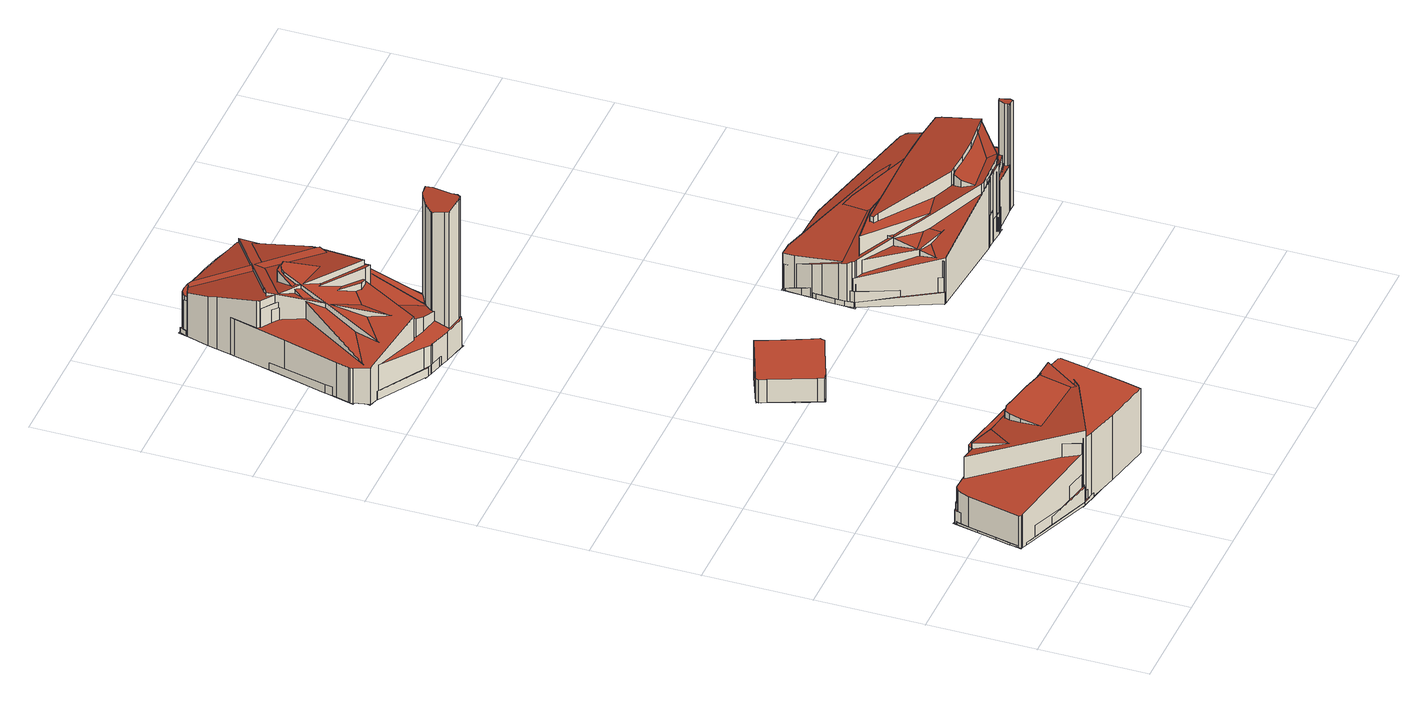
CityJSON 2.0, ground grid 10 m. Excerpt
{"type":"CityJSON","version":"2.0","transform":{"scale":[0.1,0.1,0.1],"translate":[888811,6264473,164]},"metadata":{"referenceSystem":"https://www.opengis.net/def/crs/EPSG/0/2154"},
"CityObjects":{
"building1":{"type":"Building","attributes":{"class":"Building"},"children":["building1-1"]},
"building1-1":{"type":"BuildingPart","parents":["building1"],"geometry":[{"type":"MultiSurface","lod":"2.2","boundaries":[[[0,1,2,3,4,5,6,7,8,9,10,11,12,13,14,15,16,17,18,19,20,21]],[[22,23,1,0]],[[23,24,2,1]],[[24,25,3,2]],[[25,26,4,3]],[[26,27,5,4]],[[27,28,6,5]],[[28,29,7,6]],[[29,30,8,7]],[[30,31,9,8]],[[31,32,10,9]],[[32,33,11,10]],[[33,34,12,11]],[[34,35,13,12]],[[35,36,14,13]],[[36,37,15,14]],[[37,38,16,15]],[[38,39,17,16]],[[39,40,18,17]],[[40,41,19,18]],[[41,42,20,19]],[[42,43,21,20]],[[43,22,0,21]],[[44,45,46,47,48,49,50,51,52,53,54,55]],[[56,57,45,44]],[[57,58,46,45]],[[58,59,47,46]],[[59,60,48,47]],[[60,61,49,48]],[[61,62,50,49]],[[62,63,51,50]],[[63,64,52,51]],[[64,65,53,52]],[[65,66,54,53]],[[66,67,55,54]],[[67,56,44,55]],[[68,69,70,71,72,73,74,75,76,77,78,79]],[[80,81,69,68]],[[81,82,70,69]],[[82,83,71,70]],[[83,84,72,71]],[[84,85,73,72]],[[85,86,74,73]],[[86,87,75,74]],[[87,88,76,75]],[[88,89,77,76]],[[89,90,78,77]],[[90,91,79,78]],[[91,80,68,79]],[[92,93,94,95,96,97,98,99,100,101,102,103,104,105,106]],[[56,58,93,92]],[[58,107,94,93]],[[107,108,95,94]],[[108,109,96,95]],[[109,110,97,96]],[[110,111,98,97]],[[111,112,99,98]],[[112,113,100,99]],[[113,114,101,100]],[[114,115,102,101]],[[115,116,103,102]],[[116,117,104,103]],[[117,118,105,104]],[[118,119,106,105]],[[119,56,92,106]],[[120,121,122,123,124,125,126,127]],[[128,81,121,120]],[[81,129,122,121]],[[129,130,123,122]],[[130,131,124,123]],[[131,132,125,124]],[[132,133,126,125]],[[133,134,127,126]],[[134,128,120,127]],[[135,136,137,138,139,140,141]],[[142,143,136,135]],[[143,144,137,136]],[[144,145,138,137]],[[145,146,139,138]],[[146,147,140,139]],[[147,148,141,140]],[[148,142,135,141]],[[149,150,151,152,153]],[[154,155,150,149]],[[155,156,151,150]],[[156,157,152,151]],[[157,158,153,152]],[[158,154,149,153]],[[159,160,161,162,163,164,165,166]],[[167,168,160,159]],[[168,169,161,160]],[[169,170,162,161]],[[170,171,163,162]],[[171,172,164,163]],[[172,173,165,164]],[[173,174,166,165]],[[174,167,159,166]],[[175,176,177,178,179,180,181]],[[182,155,176,175]],[[155,183,177,176]],[[183,184,178,177]],[[184,64,179,178]],[[64,185,180,179]],[[185,186,181,180]],[[186,182,175,181]],[[187,188,189,190,191,192,193]],[[182,107,188,187]],[[107,194,189,188]],[[194,195,190,189]],[[195,196,191,190]],[[196,197,192,191]],[[197,198,193,192]],[[198,182,187,193]],[[199,200,201,202,203,204]],[[205,59,200,199]],[[59,206,201,200]],[[206,207,202,201]],[[207,208,203,202]],[[208,209,204,203]],[[209,205,199,204]],[[210,211,85,212,213,214,215,216]]],"semantics":{"surfaces":[{"type":"RoofSurface","rf_azimuth":322.42,"rf_slope":0.189},{"type":"WallSurface","on_footprint_edge":true},{"type":"RoofSurface","rf_azimuth":167.67,"rf_slope":13.87},{"type":"RoofSurface","rf_azimuth":80.79,"rf_slope":0.983},{"type":"RoofSurface","rf_azimuth":150.94,"rf_slope":0.987},{"type":"RoofSurface","rf_azimuth":267.87,"rf_slope":4.82},{"type":"RoofSurface","rf_azimuth":83.34,"rf_slope":10.97},{"type":"RoofSurface","rf_azimuth":16.29,"rf_slope":11.26},{"type":"RoofSurface","rf_azimuth":260.91,"rf_slope":3.86},{"type":"RoofSurface","rf_azimuth":197.78,"rf_slope":14.59},{"type":"RoofSurface","rf_azimuth":199.94,"rf_slope":15.17},{"type":"RoofSurface","rf_azimuth":151.42,"rf_slope":13.22},{"type":"GroundSurface"}],"values":[0,1,1,1,1,1,1,1,1,1,1,1,1,1,1,1,1,1,1,1,1,1,1,2,1,1,1,1,1,1,1,1,1,1,1,1,3,1,1,1,1,1,1,1,1,1,1,1,1,4,1,1,1,1,1,1,1,1,1,1,1,1,1,1,1,5,1,1,1,1,1,1,1,1,6,1,1,1,1,1,1,1,7,1,1,1,1,1,8,1,1,1,1,1,1,1,1,9,1,1,1,1,1,1,1,10,1,1,1,1,1,1,1,11,1,1,1,1,1,1,12]}}]},
"building2":{"type":"Building","attributes":{"class":"Building"},"children":["building2-1"]},
"building2-1":{"type":"BuildingPart","parents":["building2"],"geometry":[{"type":"MultiSurface","lod":"2.2","boundaries":[[[217,218,219,220,221,222,223,224,225,226,227,228,229,230]],[[231,232,218,217]],[[232,233,219,218]],[[233,234,220,219]],[[234,235,221,220]],[[235,236,222,221]],[[236,237,223,222]],[[237,238,224,223]],[[238,239,225,224]],[[239,240,226,225]],[[240,241,227,226]],[[241,242,228,227]],[[242,243,229,228]],[[243,244,230,229]],[[244,231,217,230]],[[244,245,246,247,248,249,250,251,252,253,254,255]],[[256,247,246]],[[256,257,248,247]],[[257,258,249,248]],[[258,250,249]],[[259,251,250]],[[259,260,252,251]],[[260,261,253,252]],[[261,262,254,253]],[[262,263,255,254]],[[263,244,255]],[[264,241,265,266]]],"semantics":{"surfaces":[{"type":"RoofSurface","rf_azimuth":203.15,"rf_slope":11.55},{"type":"WallSurface","on_footprint_edge":true},{"type":"RoofSurface","rf_azimuth":205.79,"rf_slope":15.56},{"type":"GroundSurface"}],"values":[0,1,1,1,1,1,1,1,1,1,1,1,1,1,1,2,1,1,1,1,1,1,1,1,1,1,3]}}]},
"building3":{"type":"Building","attributes":{"class":"Building"},"children":["building3-1"]},
"building3-1":{"type":"BuildingPart","parents":["building3"],"geometry":[{"type":"MultiSurface","lod":"2.2","boundaries":[[[267,268,269,270,271,272,273,274,275,276,277,278,279,280,281,282,283,284]],[[285,286,268,267]],[[286,287,269,268]],[[287,288,270,269]],[[288,289,271,270]],[[289,290,272,271]],[[290,291,273,272]],[[291,292,274,273]],[[292,293,275,274]],[[293,294,276,275]],[[294,295,277,276]],[[295,296,278,277]],[[296,297,279,278]],[[297,298,280,279]],[[298,299,281,280]],[[299,300,282,281]],[[300,301,283,282]],[[301,302,284,283]],[[302,285,267,284]],[[303,304,305,306,307,308,309,310,311,312,313,314,315,316,317]],[[318,319,304,303]],[[319,320,305,304]],[[320,321,306,305]],[[321,322,307,306]],[[322,323,308,307]],[[323,324,309,308]],[[324,325,310,309]],[[325,326,311,310]],[[326,327,312,311]],[[327,328,313,312]],[[328,329,314,313]],[[329,330,315,314]],[[330,331,316,315]],[[331,332,317,316]],[[332,318,303,317]],[[333,334,335,336,337,338,339,340,341,342,343,344,345,346,347,348]],[[349,350,334,333]],[[350,351,335,334]],[[351,352,336,335]],[[352,353,337,336]],[[353,354,338,337]],[[354,355,339,338]],[[355,356,340,339]],[[356,357,341,340]],[[357,358,342,341]],[[358,359,343,342]],[[359,360,344,343]],[[360,361,345,344]],[[361,362,346,345]],[[362,363,347,346]],[[363,364,348,347]],[[364,349,333,348]],[[365,366,367,368,369,370,371,372,373,374,375,376]],[[377,378,366,365]],[[378,379,367,366]],[[379,380,368,367]],[[380,381,369,368]],[[381,382,370,369]],[[382,383,371,370]],[[383,384,372,371]],[[384,385,373,372]],[[385,386,374,373]],[[386,387,375,374]],[[387,388,376,375]],[[388,377,365,376]],[[389,390,391,392,393,394,395,396,397,398,399,400,401,402]],[[286,403,390,389]],[[403,404,391,390]],[[404,405,392,391]],[[405,406,393,392]],[[406,407,394,393]],[[407,384,395,394]],[[384,408,396,395]],[[408,409,397,396]],[[409,410,398,397]],[[410,411,399,398]],[[411,412,400,399]],[[412,413,401,400]],[[413,414,402,401]],[[414,286,389,402]],[[415,416,417,418,419,420,421,422,423,424,425,426,427]],[[428,429,416,415]],[[429,430,417,416]],[[430,431,418,417]],[[431,432,419,418]],[[432,433,420,419]],[[433,434,421,420]],[[434,435,422,421]],[[435,436,423,422]],[[436,437,424,423]],[[437,438,425,424]],[[438,439,426,425]],[[439,440,427,426]],[[440,428,415,427]],[[441,442,443,444,445,446,447,448,449,450,451,452,453,454]],[[455,456,442,441]],[[456,457,443,442]],[[457,458,444,443]],[[458,329,445,444]],[[329,459,446,445]],[[459,460,447,446]],[[460,461,448,447]],[[461,462,449,448]],[[462,463,450,449]],[[463,464,451,450]],[[464,349,452,451]],[[349,465,453,452]],[[465,466,454,453]],[[466,455,441,454]],[[467,468,469,470,471,472,473,474,475,476]],[[349,477,468,467]],[[477,478,469,468]],[[478,479,470,469]],[[479,480,471,470]],[[480,481,472,471]],[[481,482,473,472]],[[482,483,474,473]],[[483,361,475,474]],[[361,484,476,475]],[[484,349,467,476]],[[485,486,487,488,489,490,491,492,493]],[[494,495,486,485]],[[495,496,487,486]],[[496,497,488,487]],[[497,498,489,488]],[[498,499,490,489]],[[499,500,491,490]],[[500,501,492,491]],[[501,502,493,492]],[[502,494,485,493]],[[503,504,505,506,507,508,509,510,511,512,513]],[[514,515,504,503]],[[515,516,505,504]],[[516,517,506,505]],[[517,518,507,506]],[[518,519,508,507]],[[519,520,509,508]],[[520,521,510,509]],[[521,522,511,510]],[[522,523,512,511]],[[523,350,513,512]],[[350,514,503,513]],[[524,525,433,526,328,527,528,529,530,531,532,533,534,495]]],"semantics":{"surfaces":[{"type":"RoofSurface","rf_azimuth":169.72,"rf_slope":19.15},{"type":"WallSurface","on_footprint_edge":true},{"type":"RoofSurface","rf_azimuth":347.46,"rf_slope":17.57},{"type":"RoofSurface","rf_azimuth":75.08,"rf_slope":16.64},{"type":"RoofSurface","rf_azimuth":255.39,"rf_slope":20.46},{"type":"RoofSurface","rf_azimuth":44,"rf_slope":1.51},{"type":"RoofSurface","rf_azimuth":132.72,"rf_slope":19.64},{"type":"RoofSurface","rf_azimuth":152.98,"rf_slope":2.33},{"type":"RoofSurface","rf_azimuth":75.15,"rf_slope":14.61},{"type":"RoofSurface","rf_azimuth":267.03,"rf_slope":18.39},{"type":"RoofSurface","rf_azimuth":83.06,"rf_slope":16.95},{"type":"GroundSurface"}],"values":[0,1,1,1,1,1,1,1,1,1,1,1,1,1,1,1,1,1,1,2,1,1,1,1,1,1,1,1,1,1,1,1,1,1,1,3,1,1,1,1,1,1,1,1,1,1,1,1,1,1,1,1,4,1,1,1,1,1,1,1,1,1,1,1,1,5,1,1,1,1,1,1,1,1,1,1,1,1,1,1,6,1,1,1,1,1,1,1,1,1,1,1,1,1,7,1,1,1,1,1,1,1,1,1,1,1,1,1,1,8,1,1,1,1,1,1,1,1,1,1,9,1,1,1,1,1,1,1,1,1,10,1,1,1,1,1,1,1,1,1,1,1,11]}}]},
"building4":{"type":"Building","attributes":{"class":"Building"},"children":["building4-1"]},
"building4-1":{"type":"BuildingPart","parents":["building4"],"geometry":[{"type":"MultiSurface","lod":"2.2","boundaries":[[[535,536,537,538,539,540,541,542,543,544,545,546,547,548,549,550,551,552,553,554,555,556,557]],[[558,559,536,535]],[[559,560,537,536]],[[560,561,538,537]],[[561,562,539,538]],[[562,563,540,539]],[[563,564,541,540]],[[564,565,542,541]],[[565,566,543,542]],[[566,567,544,543]],[[567,568,545,544]],[[568,569,546,545]],[[569,570,547,546]],[[570,571,548,547]],[[571,572,549,548]],[[572,573,550,549]],[[573,574,551,550]],[[574,575,552,551]],[[575,576,553,552]],[[576,577,554,553]],[[577,578,555,554]],[[578,579,556,555]],[[579,580,557,556]],[[580,558,535,557]],[[581,582,583,584,585,586,587,588,589,590,591,592,593,594,595]],[[596,597,582,581]],[[597,598,583,582]],[[598,599,584,583]],[[599,600,585,584]],[[600,601,586,585]],[[601,602,587,586]],[[602,603,588,587]],[[603,604,589,588]],[[604,605,590,589]],[[605,606,591,590]],[[606,607,592,591]],[[607,608,593,592]],[[608,609,594,593]],[[609,610,595,594]],[[610,596,581,595]],[[611,612,613,614,615,616,617,618,619,620,621,622,623,624,625]],[[626,627,612,611]],[[627,628,613,612]],[[628,629,614,613]],[[629,630,615,614]],[[630,631,616,615]],[[631,632,617,616]],[[632,633,618,617]],[[633,634,619,618]],[[634,635,620,619]],[[635,636,621,620]],[[636,637,622,621]],[[637,638,623,622]],[[638,639,624,623]],[[639,640,625,624]],[[640,626,611,625]],[[641,642,643,644,645,646,647,648,649,650,651,652,653,654,655,656,657,658,659,660,661]],[[662,663,642,641]],[[663,664,643,642]],[[664,665,644,643]],[[665,666,645,644]],[[666,667,646,645]],[[667,668,647,646]],[[668,669,648,647]],[[669,670,649,648]],[[670,671,650,649]],[[671,599,651,650]],[[599,672,652,651]],[[672,673,653,652]],[[673,674,654,653]],[[674,675,655,654]],[[675,676,656,655]],[[676,677,657,656]],[[677,678,658,657]],[[678,679,659,658]],[[679,660,659]],[[680,661,660]],[[680,662,641,661]],[[681,682,683,684,543,685,686,687,688,689,690,691,692]],[[693,694,682,681]],[[694,695,683,682]],[[695,696,684,683]],[[696,566,543,684]],[[566,697,685,543]],[[697,698,686,685]],[[698,699,687,686]],[[699,700,688,687]],[[700,701,689,688]],[[701,702,690,689]],[[702,703,691,690]],[[703,663,692,691]],[[663,693,681,692]],[[704,705,706,707,708,709,710,711,712,713,714,715,716,717,718]],[[719,720,705,704]],[[720,721,706,705]],[[721,722,707,706]],[[722,723,708,707]],[[723,724,709,708]],[[724,725,710,709]],[[725,726,711,710]],[[726,727,712,711]],[[727,604,713,712]],[[604,728,714,713]],[[728,729,715,714]],[[729,730,716,715]],[[730,731,717,716]],[[731,732,718,717]],[[732,719,704,718]],[[733,734,735,736,737,738,739,740,741,742,743,744,745,746,747]],[[748,749,734,733]],[[749,750,735,734]],[[750,751,736,735]],[[751,752,737,736]],[[752,753,738,737]],[[753,754,739,738]],[[754,755,740,739]],[[755,756,741,740]],[[756,757,742,741]],[[757,758,743,742]],[[758,759,744,743]],[[759,760,745,744]],[[760,660,746,745]],[[660,761,747,746]],[[761,748,733,747]],[[762,763,764,765,766,767,768,769,770]],[[771,772,763,762]],[[772,773,764,763]],[[773,774,765,764]],[[774,775,766,765]],[[775,776,767,766]],[[776,777,768,767]],[[777,778,769,768]],[[778,779,770,769]],[[779,771,762,770]],[[780,781,782,783,784,785,786]],[[722,787,781,780]],[[787,788,782,781]],[[788,789,783,782]],[[789,790,784,783]],[[790,571,785,784]],[[571,791,786,785]],[[791,722,780,786]],[[792,793,794,795,796,797,798,799,800,801,802,803,804]],[[805,596,793,792]],[[596,806,794,793]],[[806,807,795,794]],[[807,808,796,795]],[[808,809,797,796]],[[809,810,798,797]],[[810,811,799,798]],[[811,812,800,799]],[[812,813,801,800]],[[813,814,802,801]],[[814,815,803,802]],[[815,816,804,803]],[[816,805,792,804]],[[817,818,819,820,821,822,823,824]],[[825,750,818,817]],[[750,826,819,818]],[[826,827,820,819]],[[827,828,821,820]],[[828,829,822,821]],[[829,830,823,822]],[[830,831,824,823]],[[831,825,817,824]],[[832,833,834,835,836,837,838,839,840,841]],[[842,843,833,832]],[[843,844,834,833]],[[844,845,835,834]],[[845,846,836,835]],[[846,601,837,836]],[[601,847,838,837]],[[847,848,839,838]],[[848,849,840,839]],[[849,850,841,840]],[[850,842,832,841]],[[851,852,853,854,855,856,857,858,859,860,861,862]],[[863,864,852,851]],[[864,865,853,852]],[[865,866,854,853]],[[866,867,855,854]],[[867,868,856,855]],[[868,697,857,856]],[[697,603,858,857]],[[603,869,859,858]],[[869,870,860,859]],[[870,871,861,860]],[[871,872,862,861]],[[872,863,851,862]],[[873,874,875,876,877,878,879,880]],[[881,882,874,873]],[[882,883,875,874]],[[883,884,876,875]],[[884,885,877,876]],[[885,886,878,877]],[[886,887,879,878]],[[887,888,880,879]],[[888,881,873,880]],[[889,890,891,892,893,894,895]],[[896,897,890,889]],[[897,898,891,890]],[[898,899,892,891]],[[899,567,893,892]],[[567,757,894,893]],[[757,900,895,894]],[[900,896,889,895]],[[901,902,903,904]],[[905,906,902,901]],[[906,907,903,902]],[[907,908,904,903]],[[908,905,901,904]],[[909,910,566,911,912,913,914,915,916,917,918,919,920,921]]],"semantics":{"surfaces":[{"type":"RoofSurface","rf_azimuth":97.34,"rf_slope":18.15},{"type":"WallSurface","on_footprint_edge":true},{"type":"RoofSurface","rf_azimuth":274.91,"rf_slope":13.51},{"type":"RoofSurface","rf_azimuth":90.43,"rf_slope":12.95},{"type":"RoofSurface","rf_azimuth":89.43,"rf_slope":19.16},{"type":"RoofSurface","rf_azimuth":146.23,"rf_slope":16.15},{"type":"RoofSurface","rf_azimuth":178.83,"rf_slope":12.36},{"type":"RoofSurface","rf_azimuth":102.84,"rf_slope":6.49},{"type":"RoofSurface","rf_azimuth":273.65,"rf_slope":13.97},{"type":"RoofSurface","rf_azimuth":345.33,"rf_slope":2.28},{"type":"RoofSurface","rf_azimuth":14.77,"rf_slope":2.79},{"type":"RoofSurface","rf_azimuth":308.05,"rf_slope":2.49},{"type":"RoofSurface","rf_azimuth":179.59,"rf_slope":11.88},{"type":"RoofSurface","rf_azimuth":17.88,"rf_slope":8.93},{"type":"RoofSurface","rf_azimuth":347.5,"rf_slope":17.34},{"type":"RoofSurface","rf_azimuth":178.32,"rf_slope":16.53},{"type":"RoofSurface","rf_azimuth":236.36,"rf_slope":6.43},{"type":"GroundSurface"}],"values":[0,1,1,1,1,1,1,1,1,1,1,1,1,1,1,1,1,1,1,1,1,1,1,1,2,1,1,1,1,1,1,1,1,1,1,1,1,1,1,1,3,1,1,1,1,1,1,1,1,1,1,1,1,1,1,1,4,1,1,1,1,1,1,1,1,1,1,1,1,1,1,1,1,1,1,1,1,1,5,1,1,1,1,1,1,1,1,1,1,1,1,1,6,1,1,1,1,1,1,1,1,1,1,1,1,1,1,1,7,1,1,1,1,1,1,1,1,1,1,1,1,1,1,1,8,1,1,1,1,1,1,1,1,1,9,1,1,1,1,1,1,1,10,1,1,1,1,1,1,1,1,1,1,1,1,1,11,1,1,1,1,1,1,1,1,12,1,1,1,1,1,1,1,1,1,1,13,1,1,1,1,1,1,1,1,1,1,1,1,14,1,1,1,1,1,1,1,1,15,1,1,1,1,1,1,1,16,1,1,1,1,17]}}]}
},
"vertices":[
[83,38,89],[84,32,89],[85,28,89],[86,27,89],[94,24,89],[125,17,88],[169,8,88],[173,25,88],[174,30,88],[181,64,88],[185,85,88],[184,87,88],[161,92,89],[137,98,89],[120,101,89],[105,104,89],[101,103,89],[99,103,89],[96,98,89],[93,87,89],[88,62,89],[86,54,89],[83,38,21],[84,32,21],[85,28,21],[86,27,21],[94,24,21],[125,17,21],[169,8,21],[173,25,21],[174,30,21],[181,64,21],[185,85,21],[184,87,21],[161,92,21],[137,98,21],[120,101,21],[105,104,21],[101,103,21],[99,103,21],[96,98,21],[93,87,21],[88,62,21],[86,54,21],[8,57,54],[8,54,55],[9,54,55],[83,28,74],[152,59,89],[152,60,89],[171,91,92],[90,108,72],[79,110,69],[26,119,56],[22,116,55],[19,106,54],[8,57,21],[8,54,21],[9,54,21],[83,28,21],[152,59,21],[152,60,21],[171,91,21],[90,108,21],[79,110,21],[26,119,21],[22,116,21],[19,106,21],[79,112,57],[83,27,58],[183,85,57],[185,88,57],[187,91,57],[190,109,57],[133,121,56],[91,129,56],[85,130,56],[81,128,57],[79,118,57],[79,117,57],[79,112,21],[83,27,21],[183,85,21],[185,88,21],[187,91,21],[190,109,21],[133,121,21],[91,129,21],[85,130,21],[81,128,21],[79,118,21],[79,117,21],[8,57,23],[9,54,23],[83,26,24],[98,23,25],[159,11,26],[169,10,26],[173,24,26],[190,108,25],[181,110,25],[133,120,24],[83,130,24],[21,117,23],[16,97,23],[12,79,23],[9,65,23],[83,26,21],[98,23,21],[159,11,21],[169,10,21],[173,24,21],[190,108,21],[181,110,21],[133,120,21],[83,130,21],[21,117,21],[16,97,21],[12,79,21],[9,65,21],[12,53,35],[83,27,33],[142,14,32],[189,108,40],[171,112,41],[148,116,41],[24,119,41],[13,65,36],[12,53,21],[142,14,21],[189,108,21],[171,112,21],[148,116,21],[24,119,21],[13,65,21],[36,116,81],[86,26,97],[152,57,90],[185,86,83],[157,93,82],[114,102,82],[107,104,81],[36,116,21],[86,26,21],[152,57,21],[185,86,21],[157,93,21],[114,102,21],[107,104,21],[49,114,87],[82,28,85],[177,86,64],[175,88,64],[141,98,70],[49,114,21],[82,28,21],[177,86,21],[175,88,21],[141,98,21],[12,57,30],[23,50,30],[84,31,29],[170,25,30],[180,111,36],[126,122,36],[83,124,35],[22,119,34],[12,57,21],[23,50,21],[84,31,21],[170,25,21],[180,111,21],[126,122,21],[83,124,21],[22,119,21],[11,54,38],[82,28,53],[171,89,80],[151,94,76],[79,110,59],[24,114,46],[15,73,40],[11,54,21],[171,89,21],[151,94,21],[24,114,21],[15,73,21],[11,54,24],[83,26,40],[179,87,70],[172,88,68],[140,95,61],[23,108,32],[14,70,26],[179,87,21],[172,88,21],[140,95,21],[23,108,21],[14,70,21],[13,61,46],[83,28,64],[161,91,73],[153,93,71],[122,100,64],[18,84,44],[13,61,21],[161,91,21],[153,93,21],[122,100,21],[18,84,21],[81,26,21],[170,8,21],[81,131,21],[77,108,21],[21,120,21],[7,54,21],[83,37,21],
[130,334,40],[133,328,40],[149,289,40],[151,283,40],[156,284,40],[181,294,46],[191,298,48],[191,302,49],[188,309,49],[178,332,49],[169,353,49],[168,352,48],[158,348,46],[131,337,40],[130,334,16],[133,328,16],[149,289,16],[151,283,16],[156,284,16],[181,294,16],[191,298,16],[191,302,16],[188,309,16],[178,332,16],[169,353,16],[168,352,16],[158,348,16],[131,337,16],[131,332,16],[138,315,16],[142,306,15],[147,294,15],[150,288,15],[153,285,16],[157,285,17],[161,286,18],[167,352,27],[163,351,26],[138,340,19],[142,306,16],[147,294,16],[150,288,16],[157,285,16],[161,286,16],[167,352,16],[163,351,16],[138,340,16],[193,298,16],[129,336,16],[151,282,16],
[26,660,40],[27,658,40],[30,643,42],[85,625,62],[136,728,73],[134,732,72],[133,735,71],[83,823,49],[81,825,48],[76,827,46],[72,827,45],[69,824,44],[62,799,43],[59,788,43],[55,774,42],[43,725,41],[30,674,40],[27,662,40],[26,660,4],[27,658,4],[30,643,4],[85,625,4],[136,728,4],[134,732,4],[133,735,4],[83,823,4],[81,825,4],[76,827,4],[72,827,4],[69,824,4],[62,799,4],[59,788,4],[55,774,4],[43,725,4],[30,674,4],[27,662,4],[59,747,74],[86,628,58],[89,625,57],[99,622,53],[118,618,47],[139,614,41],[141,616,40],[141,618,40],[142,622,40],[152,663,40],[154,672,40],[159,740,43],[154,807,49],[66,752,73],[63,749,73],[59,747,4],[86,628,4],[89,625,4],[99,622,4],[118,618,4],[139,614,4],[141,616,4],[141,618,4],[142,622,4],[152,663,4],[154,672,4],[159,740,4],[154,807,4],[66,752,4],[63,749,4],[50,752,70],[51,750,70],[116,681,85],[141,734,68],[142,737,67],[144,745,64],[153,808,45],[150,809,45],[142,811,45],[123,816,46],[107,820,46],[82,825,46],[68,821,48],[67,820,49],[61,800,55],[59,791,58],[50,752,4],[51,750,4],[116,681,4],[141,734,4],[142,737,4],[144,745,4],[153,808,4],[150,809,4],[142,811,4],[123,816,4],[107,820,4],[82,825,4],[68,821,4],[67,820,4],[61,800,4],[59,791,4],[30,647,41],[34,643,40],[82,615,34],[89,611,33],[91,611,33],[111,605,33],[133,600,33],[134,601,34],[137,612,38],[135,685,64],[88,746,82],[83,746,81],[30,647,4],[34,643,4],[82,615,4],[89,611,4],[91,611,4],[111,605,4],[133,600,4],[134,601,4],[137,612,4],[135,685,4],[88,746,4],[83,746,4],[27,658,13],[30,646,13],[38,640,13],[84,612,13],[100,608,13],[129,601,12],[134,601,12],[158,736,9],[70,828,9],[68,822,9],[61,798,10],[51,757,11],[32,685,13],[30,673,13],[30,646,4],[38,640,4],[84,612,4],[100,608,4],[129,601,4],[158,736,4],[70,828,4],[68,822,4],[61,798,4],[51,757,4],[32,685,4],[30,673,4],[116,609,153],[116,605,154],[132,602,158],[134,602,159],[136,605,159],[138,612,157],[144,630,154],[145,637,153],[138,637,151],[136,636,151],[124,629,150],[117,622,150],[116,620,150],[116,609,4],[116,605,4],[132,602,4],[134,602,4],[136,605,4],[138,612,4],[144,630,4],[145,637,4],[138,637,4],[136,636,4],[124,629,4],[117,622,4],[116,620,4],[31,644,22],[43,639,23],[76,630,24],[148,674,26],[159,740,25],[130,813,23],[125,815,23],[69,815,21],[68,814,21],[64,803,21],[62,796,21],[50,752,21],[49,749,21],[42,718,21],[31,644,4],[43,639,4],[76,630,4],[148,674,4],[130,813,4],[125,815,4],[69,815,4],[68,814,4],[64,803,4],[62,796,4],[49,749,4],[42,718,4],[50,752,56],[103,678,71],[108,677,71],[110,680,70],[137,727,56],[138,729,56],[140,737,54],[142,744,52],[68,821,37],[64,810,40],[103,678,4],[108,677,4],[110,680,4],[137,727,4],[138,729,4],[140,737,4],[142,744,4],[64,810,4],[53,637,48],[85,628,45],[123,618,43],[128,678,63],[127,682,64],[92,744,84],[87,744,84],[83,742,83],[81,739,82],[53,637,4],[85,628,4],[123,618,4],[128,678,4],[127,682,4],[92,744,4],[87,744,4],[83,742,4],[81,739,4],[51,749,62],[111,678,81],[115,675,82],[137,729,65],[141,741,61],[142,742,61],[69,825,39],[63,803,45],[53,763,58],[51,755,60],[51,750,62],[51,749,4],[111,678,4],[115,675,4],[137,729,4],[141,741,4],[142,742,4],[69,825,4],[63,803,4],[53,763,4],[51,755,4],[81,613,4],[135,599,4],[140,612,4],[144,675,4],[160,742,4],[142,746,4],[155,809,4],[69,829,4],[25,657,4],[32,655,4],[29,643,4],
[288,314,57],[289,310,59],[290,308,59],[291,307,60],[392,233,88],[395,232,88],[430,233,89],[433,234,90],[434,234,89],[471,267,80],[473,328,61],[473,330,60],[472,332,59],[470,334,58],[367,369,43],[348,371,41],[343,371,41],[329,372,40],[318,372,40],[293,373,39],[289,346,47],[289,337,50],[288,322,55],[288,314,13],[289,310,13],[290,308,13],[291,307,13],[392,233,13],[395,232,13],[430,233,13],[433,234,13],[434,234,13],[471,267,13],[473,328,13],[473,330,13],[472,332,13],[470,334,13],[367,369,13],[348,371,13],[343,371,13],[329,372,13],[318,372,13],[293,373,13],[289,346,13],[289,337,13],[288,322,13],[319,239,57],[335,237,56],[423,232,53],[466,234,53],[469,238,53],[469,240,54],[470,263,59],[471,271,61],[471,279,63],[471,298,68],[338,311,74],[334,309,73],[324,300,71],[323,298,71],[321,293,70],[319,239,13],[335,237,13],[423,232,13],[466,234,13],[469,238,13],[469,240,13],[470,263,13],[471,271,13],[471,279,13],[471,298,13],[338,311,13],[334,309,13],[324,300,13],[323,298,13],[321,293,13],[323,303,84],[327,301,85],[393,260,94],[396,259,95],[414,258,95],[436,258,95],[455,260,95],[471,262,94],[472,298,86],[471,303,85],[456,305,84],[446,306,84],[426,307,84],[411,308,83],[324,307,83],[323,303,13],[327,301,13],[393,260,13],[396,259,13],[414,258,13],[436,258,13],[455,260,13],[471,262,13],[472,298,13],[471,303,13],[456,305,13],[446,306,13],[426,307,13],[411,308,13],[324,307,13],[289,355,20],[289,313,34],[290,307,36],[320,279,46],[393,236,61],[397,234,62],[411,233,62],[425,232,62],[434,232,62],[459,233,61],[466,234,61],[468,235,61],[471,263,51],[471,270,49],[472,307,36],[473,319,32],[450,334,27],[363,370,15],[341,371,14],[292,373,13],[290,370,15],[289,355,13],[289,313,13],[290,307,13],[320,279,13],[393,236,13],[397,234,13],[411,233,13],[425,232,13],[434,232,13],[459,233,13],[468,235,13],[471,263,13],[471,270,13],[472,307,13],[473,319,13],[450,334,13],[363,370,13],[341,371,13],[290,370,13],[289,309,42],[320,238,60],[406,231,82],[412,232,84],[470,262,93],[471,280,90],[378,343,58],[313,372,37],[293,352,36],[292,347,36],[290,328,39],[289,313,41],[289,309,13],[320,238,13],[406,231,13],[412,232,13],[470,262,13],[471,280,13],[378,343,13],[313,372,13],[293,352,13],[292,347,13],[290,328,13],[287,324,18],[287,316,18],[288,308,18],[288,307,18],[319,238,25],[325,238,26],[414,231,46],[456,236,55],[466,248,57],[471,279,58],[471,285,58],[396,341,41],[356,369,32],[290,350,18],[288,342,18],[287,324,13],[287,316,13],[288,308,13],[288,307,13],[319,238,13],[325,238,13],[414,231,13],[456,236,13],[466,248,13],[471,285,13],[396,341,13],[356,369,13],[290,350,13],[288,342,13],[290,313,57],[320,261,63],[392,235,68],[403,233,69],[429,233,69],[468,241,69],[469,244,69],[469,245,69],[470,248,69],[472,293,64],[470,305,62],[415,336,57],[303,372,51],[292,373,50],[291,362,51],[290,313,13],[320,261,13],[392,235,13],[403,233,13],[429,233,13],[468,241,13],[469,244,13],[469,245,13],[470,248,13],[472,293,13],[470,305,13],[415,336,13],[303,372,13],[291,362,13],[390,250,89],[392,234,85],[394,233,85],[416,231,84],[429,231,84],[434,233,84],[466,263,91],[456,264,91],[393,258,91],[390,250,13],[392,234,13],[394,233,13],[416,231,13],[429,231,13],[434,233,13],[466,263,13],[456,264,13],[393,258,13],[288,307,29],[321,239,27],[419,231,23],[468,234,21],[470,242,21],[470,334,22],[293,360,29],[321,239,13],[419,231,13],[468,234,13],[470,242,13],[293,360,13],[289,321,40],[319,239,40],[402,232,36],[428,230,35],[431,231,34],[467,238,33],[470,243,32],[470,253,32],[472,283,32],[472,299,32],[472,319,31],[467,332,32],[292,372,39],[289,321,13],[402,232,13],[428,230,13],[431,231,13],[467,238,13],[470,243,13],[470,253,13],[472,283,13],[472,299,13],[472,319,13],[467,332,13],[292,372,13],[299,307,79],[392,235,74],[432,234,73],[468,258,73],[469,258,73],[470,261,73],[472,296,74],[340,312,78],[299,307,13],[432,234,13],[468,258,13],[469,258,13],[470,261,13],[472,296,13],[340,312,13],[289,315,24],[291,308,24],[320,239,31],[417,232,51],[432,232,54],[469,240,62],[469,254,62],[401,341,47],[294,370,25],[292,369,25],[289,315,13],[291,308,13],[320,239,13],[417,232,13],[432,232,13],[469,254,13],[401,341,13],[294,370,13],[292,369,13],[316,307,59],[320,273,60],[320,271,60],[426,233,46],[431,232,45],[432,233,45],[470,262,38],[471,271,37],[470,280,37],[469,288,37],[459,331,36],[426,335,41],[316,307,13],[320,273,13],[320,271,13],[426,233,13],[431,232,13],[432,233,13],[470,280,13],[469,288,13],[459,331,13],[426,335,13],[459,237,125],[459,234,125],[460,233,124],[462,233,124],[469,233,122],[470,236,122],[465,244,124],[461,243,125],[459,237,13],[459,234,13],[460,233,13],[462,233,13],[469,233,13],[470,236,13],[465,244,13],[461,243,13],[393,343,28],[426,232,39],[430,232,40],[469,246,52],[471,267,52],[472,293,52],[398,341,30],[393,343,13],[426,232,13],[430,232,13],[469,246,13],[398,341,13],[329,300,81],[435,243,82],[458,263,85],[395,294,84],[329,300,13],[435,243,13],[458,263,13],[395,294,13],[391,232,13],[434,230,13],[470,233,13],[474,334,13],[402,337,13],[402,344,13],[368,345,13],[369,370,13],[290,373,13],[286,306,13],[321,306,13],[318,238,13],[391,235,13]
]}
